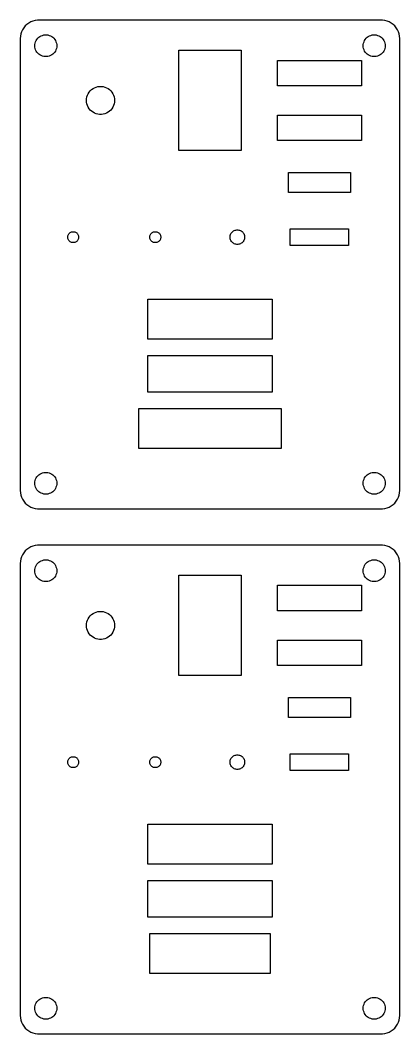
# Model space of a CAD drawing. Header units: metres. Extents: x -52 to 52, y -67 to 3091.
# Drawn here: x -52 to 52, y 1517 to 1795 of the extents above; entities that cross this region are included whole.
import ezdxf

# ---------------------------------------------------------------- set-up
doc = ezdxf.new("R2010")
doc.units = ezdxf.units.M

msp = doc.modelspace()

# ---------------------------------------------------------------- linework, layer by layer
for p, q in [((-50.6448, 1793.42), (-51.0451, 1792.94)), ((-50.1871, 1793.85), (-50.6448, 1793.42)), ((-49.6791, 1794.22), (-50.1871, 1793.85)), ((-49.1289, 1794.52), (-49.6791, 1794.22)), ((-48.5451, 1794.76), (-49.1289, 1794.52)), ((-47.9369, 1794.91), (-48.5451, 1794.76)), ((-47.3139, 1794.99), (-47.9369, 1794.91)), ((47.3139, 1794.99), (-47.3139, 1794.99)), ((47.9369, 1794.91), (47.3139, 1794.99)), ((48.5451, 1794.76), (47.9369, 1794.91)), ((49.1289, 1794.52), (48.5451, 1794.76)), ((49.6791, 1794.22), (49.1289, 1794.52)), ((50.1871, 1793.85), (49.6791, 1794.22)), ((50.6448, 1793.42), (50.1871, 1793.85)), ((51.0451, 1792.94), (50.6448, 1793.42)), ((-51.9606, 1790.63), (-52, 1790)), ((-51.8429, 1791.24), (-51.9606, 1790.63)), ((-51.6489, 1791.84), (-51.8429, 1791.24)), ((-51.3815, 1792.41), (-51.6489, 1791.84)), ((-51.0451, 1792.94), (-51.3815, 1792.41)), ((-47.1869, 1790.05), (-46.9123, 1790.31)), ((-46.9123, 1790.31), (-46.6075, 1790.53)), ((-46.6075, 1790.53), (-46.2773, 1790.71)), ((-46.2773, 1790.71), (-45.927, 1790.85)), ((-45.927, 1790.85), (-45.5621, 1790.95)), ((-45.5621, 1790.95), (-45.1884, 1790.99)), ((-45.1884, 1790.99), (-44.8116, 1790.99)), ((-44.8116, 1790.99), (-44.4379, 1790.95)), ((-44.4379, 1790.95), (-44.0729, 1790.85)), ((-44.0729, 1790.85), (-43.7227, 1790.71)), ((-43.7227, 1790.71), (-43.3925, 1790.53)), ((-43.3925, 1790.53), (-43.0877, 1790.31)), ((-43.0877, 1790.31), (-42.8131, 1790.05)), ((42.8131, 1790.05), (43.0877, 1790.31)), ((43.0877, 1790.31), (43.3925, 1790.53)), ((43.3925, 1790.53), (43.7227, 1790.71)), ((43.7227, 1790.71), (44.0729, 1790.85)), ((44.0729, 1790.85), (44.4379, 1790.95)), ((44.4379, 1790.95), (44.8116, 1790.99)), ((44.8116, 1790.99), (45.1884, 1790.99)), ((45.1884, 1790.99), (45.5621, 1790.95)), ((45.5621, 1790.95), (45.927, 1790.85)), ((45.927, 1790.85), (46.2773, 1790.71)), ((46.2773, 1790.71), (46.6075, 1790.53)), ((46.6075, 1790.53), (46.9123, 1790.31)), ((46.9123, 1790.31), (47.1869, 1790.05)), ((51.3815, 1792.41), (51.0451, 1792.94)), ((51.6489, 1791.84), (51.3815, 1792.41)), ((51.8429, 1791.24), (51.6489, 1791.84)), ((51.9606, 1790.63), (51.8429, 1791.24)), ((52, 1790), (51.9606, 1790.63)), ((-52, 1790), (-52, 1666)), ((-48, 1788), (-47.9763, 1788.38)), ((-47.9763, 1787.62), (-48, 1788)), ((-47.9763, 1788.38), (-47.9057, 1788.75)), ((-47.9057, 1787.25), (-47.9763, 1787.62)), ((-47.9057, 1788.75), (-47.7893, 1789.1)), ((-47.7893, 1789.1), (-47.6289, 1789.45)), ((-47.6289, 1789.45), (-47.427, 1789.76)), ((-47.427, 1789.76), (-47.1869, 1790.05)), ((-42.8131, 1790.05), (-42.5729, 1789.76)), ((-42.5729, 1789.76), (-42.3711, 1789.45)), ((-42.3711, 1789.45), (-42.2107, 1789.1)), ((-42.2107, 1789.1), (-42.0942, 1788.75)), ((-42.0942, 1788.75), (-42.0237, 1788.38)), ((-42.0237, 1787.62), (-42.0942, 1787.25)), ((-42.0237, 1788.38), (-42, 1788)), ((-42, 1788), (-42.0237, 1787.62)), ((42, 1788), (42.0237, 1788.38)), ((42.0237, 1787.62), (42, 1788)), ((42.0237, 1788.38), (42.0942, 1788.75)), ((42.0942, 1787.25), (42.0237, 1787.62)), ((42.0942, 1788.75), (42.2107, 1789.1)), ((42.2107, 1789.1), (42.3711, 1789.45)), ((42.3711, 1789.45), (42.5729, 1789.76)), ((42.5729, 1789.76), (42.8131, 1790.05)), ((47.1869, 1790.05), (47.427, 1789.76)), ((47.427, 1789.76), (47.6289, 1789.45)), ((47.6289, 1789.45), (47.7893, 1789.1)), ((47.7893, 1789.1), (47.9057, 1788.75)), ((47.9057, 1788.75), (47.9763, 1788.38)), ((47.9763, 1787.62), (47.9057, 1787.25)), ((47.9763, 1788.38), (48, 1788)), ((48, 1788), (47.9763, 1787.62)), ((52, 1666), (52, 1790)), ((-47.7893, 1786.9), (-47.9057, 1787.25)), ((-47.6289, 1786.55), (-47.7893, 1786.9)), ((-47.427, 1786.24), (-47.6289, 1786.55)), ((-47.1869, 1785.95), (-47.427, 1786.24)), ((-46.9123, 1785.69), (-47.1869, 1785.95)), ((-46.6075, 1785.47), (-46.9123, 1785.69)), ((-46.2773, 1785.29), (-46.6075, 1785.47)), ((-45.927, 1785.15), (-46.2773, 1785.29)), ((-45.5621, 1785.05), (-45.927, 1785.15)), ((-45.1884, 1785.01), (-45.5621, 1785.05)), ((-44.8116, 1785.01), (-45.1884, 1785.01)), ((-44.4379, 1785.05), (-44.8116, 1785.01)), ((-44.0729, 1785.15), (-44.4379, 1785.05)), ((-43.7227, 1785.29), (-44.0729, 1785.15)), ((-43.3925, 1785.47), (-43.7227, 1785.29)), ((-43.0877, 1785.69), (-43.3925, 1785.47)), ((-42.8131, 1785.95), (-43.0877, 1785.69)), ((-42.5729, 1786.24), (-42.8131, 1785.95)), ((-42.3711, 1786.55), (-42.5729, 1786.24)), ((-42.2107, 1786.9), (-42.3711, 1786.55)), ((-42.0942, 1787.25), (-42.2107, 1786.9)), ((-8.5, 1759.25), (-8.5, 1786.75)), ((-8.5, 1786.75), (8.5, 1786.75)), ((8.5, 1786.75), (8.5, 1759.25)), ((42.2107, 1786.9), (42.0942, 1787.25)), ((42.3711, 1786.55), (42.2107, 1786.9)), ((42.5729, 1786.24), (42.3711, 1786.55)), ((42.8131, 1785.95), (42.5729, 1786.24)), ((43.0877, 1785.69), (42.8131, 1785.95)), ((43.3925, 1785.47), (43.0877, 1785.69)), ((43.7227, 1785.29), (43.3925, 1785.47)), ((44.0729, 1785.15), (43.7227, 1785.29)), ((44.4379, 1785.05), (44.0729, 1785.15)), ((44.8116, 1785.01), (44.4379, 1785.05)), ((45.1884, 1785.01), (44.8116, 1785.01)), ((45.5621, 1785.05), (45.1884, 1785.01)), ((45.927, 1785.15), (45.5621, 1785.05)), ((46.2773, 1785.29), (45.927, 1785.15)), ((46.6075, 1785.47), (46.2773, 1785.29)), ((46.9123, 1785.69), (46.6075, 1785.47)), ((47.1869, 1785.95), (46.9123, 1785.69)), ((47.427, 1786.24), (47.1869, 1785.95)), ((47.6289, 1786.55), (47.427, 1786.24)), ((47.7893, 1786.9), (47.6289, 1786.55)), ((47.9057, 1787.25), (47.7893, 1786.9)), ((18.5, 1777), (18.5, 1784)), ((18.5, 1784), (41.5, 1784)), ((41.5, 1784), (41.5, 1777)), ((-32.0629, 1776.25), (-31.6392, 1776.48)), ((-31.6392, 1776.48), (-31.1897, 1776.66)), ((-31.1897, 1776.66), (-30.7214, 1776.78)), ((-30.7214, 1776.78), (-30.2417, 1776.84)), ((-30.2417, 1776.84), (-29.7583, 1776.84)), ((-29.7583, 1776.84), (-29.2786, 1776.78)), ((-29.2786, 1776.78), (-28.8103, 1776.66)), ((-28.8103, 1776.66), (-28.3607, 1776.48)), ((-28.3607, 1776.48), (-27.9371, 1776.25)), ((41.5, 1777), (18.5, 1777)), ((-33.8196, 1773.48), (-33.729, 1773.96)), ((-33.729, 1773.96), (-33.5796, 1774.42)), ((-33.5796, 1774.42), (-33.3738, 1774.85)), ((-33.3738, 1774.85), (-33.1147, 1775.26)), ((-33.1147, 1775.26), (-32.8065, 1775.64)), ((-32.8065, 1775.64), (-32.4541, 1775.97)), ((-32.4541, 1775.97), (-32.0629, 1776.25)), ((-27.9371, 1776.25), (-27.5459, 1775.97)), ((-27.5459, 1775.97), (-27.1935, 1775.64)), ((-27.1935, 1775.64), (-26.8853, 1775.26)), ((-26.8853, 1775.26), (-26.6262, 1774.85)), ((-26.6262, 1774.85), (-26.4203, 1774.42)), ((-26.4203, 1774.42), (-26.271, 1773.96)), ((-26.271, 1773.96), (-26.1804, 1773.48)), ((-33.85, 1773), (-33.8196, 1773.48)), ((-33.8196, 1772.52), (-33.85, 1773)), ((-33.729, 1772.04), (-33.8196, 1772.52)), ((-33.5796, 1771.58), (-33.729, 1772.04)), ((-33.3738, 1771.15), (-33.5796, 1771.58)), ((-33.1147, 1770.74), (-33.3738, 1771.15)), ((-32.8065, 1770.36), (-33.1147, 1770.74)), ((-26.8853, 1770.74), (-27.1935, 1770.36)), ((-26.6262, 1771.15), (-26.8853, 1770.74)), ((-26.4203, 1771.58), (-26.6262, 1771.15)), ((-26.271, 1772.04), (-26.4203, 1771.58)), ((-26.1804, 1772.52), (-26.271, 1772.04)), ((-26.1804, 1773.48), (-26.15, 1773)), ((-26.15, 1773), (-26.1804, 1772.52)), ((-32.4541, 1770.03), (-32.8065, 1770.36)), ((-32.0629, 1769.75), (-32.4541, 1770.03)), ((-31.6392, 1769.52), (-32.0629, 1769.75)), ((-31.1897, 1769.34), (-31.6392, 1769.52)), ((-30.7214, 1769.22), (-31.1897, 1769.34)), ((-30.2417, 1769.16), (-30.7214, 1769.22)), ((-29.7583, 1769.16), (-30.2417, 1769.16)), ((-29.2786, 1769.22), (-29.7583, 1769.16)), ((-28.8103, 1769.34), (-29.2786, 1769.22)), ((-28.3607, 1769.52), (-28.8103, 1769.34)), ((-27.9371, 1769.75), (-28.3607, 1769.52)), ((-27.5459, 1770.03), (-27.9371, 1769.75)), ((-27.1935, 1770.36), (-27.5459, 1770.03)), ((18.5, 1762), (18.5, 1769)), ((18.5, 1769), (41.5, 1769)), ((41.5, 1769), (41.5, 1762)), ((41.5, 1762), (18.5, 1762)), ((8.5, 1759.25), (-8.5, 1759.25)), ((21.5, 1747.75), (21.5, 1753.25)), ((21.5, 1753.25), (38.5, 1753.25)), ((38.5, 1753.25), (38.5, 1747.75)), ((38.5, 1747.75), (21.5, 1747.75)), ((6.64844, 1737.31), (6.88196, 1737.4)), ((6.88196, 1737.4), (7.12523, 1737.46)), ((7.12523, 1737.46), (7.3744, 1737.5)), ((7.3744, 1737.5), (7.62558, 1737.5)), ((7.62558, 1737.5), (7.87476, 1737.46)), ((7.87476, 1737.46), (8.11803, 1737.4)), ((8.11803, 1737.4), (8.35155, 1737.31)), ((22, 1733.25), (22, 1737.75)), ((22, 1737.75), (38, 1737.75)), ((38, 1737.75), (38, 1733.25)), ((-39, 1735.5), (-38.9882, 1735.69)), ((-38.9882, 1735.31), (-39, 1735.5)), ((-38.9882, 1735.69), (-38.9529, 1735.87)), ((-38.9529, 1735.13), (-38.9882, 1735.31)), ((-38.9529, 1735.87), (-38.8947, 1736.05)), ((-38.8947, 1734.95), (-38.9529, 1735.13)), ((-38.8947, 1736.05), (-38.8145, 1736.22)), ((-38.8145, 1734.78), (-38.8947, 1734.95)), ((-38.8145, 1736.22), (-38.7135, 1736.38)), ((-38.7135, 1734.62), (-38.8145, 1734.78)), ((-38.7135, 1736.38), (-38.5934, 1736.53)), ((-38.5934, 1734.47), (-38.7135, 1734.62)), ((-38.5934, 1736.53), (-38.4561, 1736.66)), ((-38.4561, 1736.66), (-38.3037, 1736.77)), ((-38.3037, 1736.77), (-38.1387, 1736.86)), ((-38.1387, 1736.86), (-37.9635, 1736.93)), ((-37.9635, 1736.93), (-37.7811, 1736.97)), ((-37.7811, 1736.97), (-37.5942, 1737)), ((-37.5942, 1737), (-37.4058, 1737)), ((-37.4058, 1737), (-37.2189, 1736.97)), ((-37.2189, 1736.97), (-37.0365, 1736.93)), ((-37.0365, 1736.93), (-36.8613, 1736.86)), ((-36.8613, 1736.86), (-36.6963, 1736.77)), ((-36.6963, 1736.77), (-36.5439, 1736.66)), ((-36.5439, 1736.66), (-36.4065, 1736.53)), ((-36.4065, 1736.53), (-36.2865, 1736.38)), ((-36.2865, 1734.62), (-36.4065, 1734.47)), ((-36.2865, 1736.38), (-36.1855, 1736.22)), ((-36.1855, 1734.78), (-36.2865, 1734.62)), ((-36.1855, 1736.22), (-36.1053, 1736.05)), ((-36.1053, 1734.95), (-36.1855, 1734.78)), ((-36.1053, 1736.05), (-36.0471, 1735.87)), ((-36.0471, 1735.13), (-36.1053, 1734.95)), ((-36.0471, 1735.87), (-36.0118, 1735.69)), ((-36.0118, 1735.31), (-36.0471, 1735.13)), ((-36.0118, 1735.69), (-36, 1735.5)), ((-36, 1735.5), (-36.0118, 1735.31)), ((-16.5, 1735.5), (-16.4882, 1735.69)), ((-16.4882, 1735.31), (-16.5, 1735.5)), ((-16.4882, 1735.69), (-16.4529, 1735.87)), ((-16.4529, 1735.13), (-16.4882, 1735.31)), ((-16.4529, 1735.87), (-16.3947, 1736.05)), ((-16.3947, 1734.95), (-16.4529, 1735.13)), ((-16.3947, 1736.05), (-16.3145, 1736.22)), ((-16.3145, 1734.78), (-16.3947, 1734.95)), ((-16.3145, 1736.22), (-16.2135, 1736.38)), ((-16.2135, 1734.62), (-16.3145, 1734.78)), ((-16.2135, 1736.38), (-16.0934, 1736.53)), ((-16.0934, 1734.47), (-16.2135, 1734.62)), ((-16.0934, 1736.53), (-15.9561, 1736.66)), ((-15.9561, 1736.66), (-15.8037, 1736.77)), ((-15.8037, 1736.77), (-15.6387, 1736.86)), ((-15.6387, 1736.86), (-15.4635, 1736.93)), ((-15.4635, 1736.93), (-15.2811, 1736.97)), ((-15.2811, 1736.97), (-15.0942, 1737)), ((-15.0942, 1737), (-14.9058, 1737)), ((-14.9058, 1737), (-14.7189, 1736.97)), ((-14.7189, 1736.97), (-14.5365, 1736.93)), ((-14.5365, 1736.93), (-14.3613, 1736.86)), ((-14.3613, 1736.86), (-14.1963, 1736.77)), ((-14.1963, 1736.77), (-14.0439, 1736.66)), ((-14.0439, 1736.66), (-13.9065, 1736.53)), ((-13.9065, 1736.53), (-13.7865, 1736.38)), ((-13.7865, 1734.62), (-13.9065, 1734.47)), ((-13.7865, 1736.38), (-13.6855, 1736.22)), ((-13.6855, 1734.78), (-13.7865, 1734.62)), ((-13.6855, 1736.22), (-13.6053, 1736.05)), ((-13.6053, 1734.95), (-13.6855, 1734.78)), ((-13.6053, 1736.05), (-13.5471, 1735.87)), ((-13.5471, 1735.13), (-13.6053, 1734.95)), ((-13.5471, 1735.87), (-13.5118, 1735.69)), ((-13.5118, 1735.31), (-13.5471, 1735.13)), ((-13.5118, 1735.69), (-13.5, 1735.5)), ((-13.5, 1735.5), (-13.5118, 1735.31)), ((5.5, 1735.5), (5.51576, 1735.75)), ((5.51576, 1735.25), (5.5, 1735.5)), ((5.51576, 1735.75), (5.56282, 1736)), ((5.56282, 1735), (5.51576, 1735.25)), ((5.56282, 1736), (5.64044, 1736.24)), ((5.64044, 1734.76), (5.56282, 1735)), ((5.64044, 1736.24), (5.74738, 1736.46)), ((5.74738, 1734.54), (5.64044, 1734.76)), ((5.74738, 1736.46), (5.88196, 1736.68)), ((5.88196, 1736.68), (6.04205, 1736.87)), ((6.04205, 1736.87), (6.22514, 1737.04)), ((6.22514, 1737.04), (6.42834, 1737.19)), ((6.42834, 1737.19), (6.64844, 1737.31)), ((8.35155, 1737.31), (8.57164, 1737.19)), ((8.57164, 1737.19), (8.77484, 1737.04)), ((8.77484, 1737.04), (8.95793, 1736.87)), ((8.95793, 1736.87), (9.11803, 1736.68)), ((9.11803, 1736.68), (9.25261, 1736.46)), ((9.25261, 1736.46), (9.35954, 1736.24)), ((9.35954, 1734.76), (9.25261, 1734.54)), ((9.35954, 1736.24), (9.43716, 1736)), ((9.43716, 1735), (9.35954, 1734.76)), ((9.43716, 1736), (9.48422, 1735.75)), ((9.48422, 1735.25), (9.43716, 1735)), ((9.48422, 1735.75), (9.5, 1735.5)), ((9.5, 1735.5), (9.48422, 1735.25)), ((-38.4561, 1734.34), (-38.5934, 1734.47)), ((-38.3037, 1734.23), (-38.4561, 1734.34)), ((-38.1387, 1734.14), (-38.3037, 1734.23)), ((-37.9635, 1734.07), (-38.1387, 1734.14)), ((-37.7811, 1734.03), (-37.9635, 1734.07)), ((-37.5942, 1734), (-37.7811, 1734.03)), ((-37.4058, 1734), (-37.5942, 1734)), ((-37.2189, 1734.03), (-37.4058, 1734)), ((-37.0365, 1734.07), (-37.2189, 1734.03)), ((-36.8613, 1734.14), (-37.0365, 1734.07)), ((-36.6963, 1734.23), (-36.8613, 1734.14)), ((-36.5439, 1734.34), (-36.6963, 1734.23)), ((-36.4065, 1734.47), (-36.5439, 1734.34)), ((-15.9561, 1734.34), (-16.0934, 1734.47)), ((-15.8037, 1734.23), (-15.9561, 1734.34)), ((-15.6387, 1734.14), (-15.8037, 1734.23)), ((-15.4635, 1734.07), (-15.6387, 1734.14)), ((-15.2811, 1734.03), (-15.4635, 1734.07)), ((-15.0942, 1734), (-15.2811, 1734.03)), ((-14.9058, 1734), (-15.0942, 1734)), ((-14.7189, 1734.03), (-14.9058, 1734)), ((-14.5365, 1734.07), (-14.7189, 1734.03)), ((-14.3613, 1734.14), (-14.5365, 1734.07)), ((-14.1963, 1734.23), (-14.3613, 1734.14)), ((-14.0439, 1734.34), (-14.1963, 1734.23)), ((-13.9065, 1734.47), (-14.0439, 1734.34)), ((5.88196, 1734.32), (5.74738, 1734.54)), ((6.04205, 1734.13), (5.88196, 1734.32)), ((6.22514, 1733.96), (6.04205, 1734.13)), ((6.42834, 1733.81), (6.22514, 1733.96)), ((6.64844, 1733.69), (6.42834, 1733.81)), ((6.88196, 1733.6), (6.64844, 1733.69)), ((7.12523, 1733.54), (6.88196, 1733.6)), ((7.3744, 1733.5), (7.12523, 1733.54)), ((7.62558, 1733.5), (7.3744, 1733.5)), ((7.87476, 1733.54), (7.62558, 1733.5)), ((8.11803, 1733.6), (7.87476, 1733.54)), ((8.35155, 1733.69), (8.11803, 1733.6)), ((8.57164, 1733.81), (8.35155, 1733.69)), ((8.77484, 1733.96), (8.57164, 1733.81)), ((8.95793, 1734.13), (8.77484, 1733.96)), ((9.11803, 1734.32), (8.95793, 1734.13)), ((9.25261, 1734.54), (9.11803, 1734.32)), ((38, 1733.25), (22, 1733.25)), ((-17, 1707.5), (-17, 1718.5)), ((-17, 1718.5), (17, 1718.5)), ((17, 1718.5), (17, 1707.5)), ((17, 1707.5), (-17, 1707.5)), ((-17, 1693), (-17, 1703)), ((-17, 1703), (17, 1703)), ((17, 1703), (17, 1693)), ((17, 1693), (-17, 1693)), ((-19.5, 1677.5), (-19.5, 1688.5)), ((-19.5, 1688.5), (19.5, 1688.5)), ((19.5, 1688.5), (19.5, 1677.5)), ((19.5, 1677.5), (-19.5, 1677.5)), ((-46.6075, 1670.53), (-46.2773, 1670.71)), ((-46.2773, 1670.71), (-45.927, 1670.85)), ((-45.927, 1670.85), (-45.5621, 1670.95)), ((-45.5621, 1670.95), (-45.1884, 1670.99)), ((-45.1884, 1670.99), (-44.8116, 1670.99)), ((-44.8116, 1670.99), (-44.4379, 1670.95)), ((-44.4379, 1670.95), (-44.0729, 1670.85)), ((-44.0729, 1670.85), (-43.7227, 1670.71)), ((-43.7227, 1670.71), (-43.3925, 1670.53)), ((43.3925, 1670.53), (43.7227, 1670.71)), ((43.7227, 1670.71), (44.0729, 1670.85)), ((44.0729, 1670.85), (44.4379, 1670.95)), ((44.4379, 1670.95), (44.8116, 1670.99)), ((44.8116, 1670.99), (45.1884, 1670.99)), ((45.1884, 1670.99), (45.5621, 1670.95)), ((45.5621, 1670.95), (45.927, 1670.85)), ((45.927, 1670.85), (46.2773, 1670.71)), ((46.2773, 1670.71), (46.6075, 1670.53)), ((-48, 1668), (-47.9763, 1668.38)), ((-47.9763, 1667.62), (-48, 1668)), ((-47.9763, 1668.38), (-47.9057, 1668.75)), ((-47.9057, 1668.75), (-47.7893, 1669.1)), ((-47.7893, 1669.1), (-47.6289, 1669.45)), ((-47.6289, 1669.45), (-47.427, 1669.76)), ((-47.427, 1669.76), (-47.1869, 1670.05)), ((-47.1869, 1670.05), (-46.9123, 1670.31)), ((-46.9123, 1670.31), (-46.6075, 1670.53)), ((-43.3925, 1670.53), (-43.0877, 1670.31)), ((-43.0877, 1670.31), (-42.8131, 1670.05)), ((-42.8131, 1670.05), (-42.5729, 1669.76)), ((-42.5729, 1669.76), (-42.3711, 1669.45)), ((-42.3711, 1669.45), (-42.2107, 1669.1)), ((-42.2107, 1669.1), (-42.0942, 1668.75)), ((-42.0942, 1668.75), (-42.0237, 1668.38)), ((-42.0237, 1668.38), (-42, 1668)), ((-42, 1668), (-42.0237, 1667.62)), ((42, 1668), (42.0237, 1668.38)), ((42.0237, 1667.62), (42, 1668)), ((42.0237, 1668.38), (42.0942, 1668.75)), ((42.0942, 1668.75), (42.2107, 1669.1)), ((42.2107, 1669.1), (42.3711, 1669.45)), ((42.3711, 1669.45), (42.5729, 1669.76)), ((42.5729, 1669.76), (42.8131, 1670.05)), ((42.8131, 1670.05), (43.0877, 1670.31)), ((43.0877, 1670.31), (43.3925, 1670.53)), ((46.6075, 1670.53), (46.9123, 1670.31)), ((46.9123, 1670.31), (47.1869, 1670.05)), ((47.1869, 1670.05), (47.427, 1669.76)), ((47.427, 1669.76), (47.6289, 1669.45)), ((47.6289, 1669.45), (47.7893, 1669.1)), ((47.7893, 1669.1), (47.9057, 1668.75)), ((47.9057, 1668.75), (47.9763, 1668.38)), ((47.9763, 1668.38), (48, 1668)), ((48, 1668), (47.9763, 1667.62)), ((-52, 1666), (-51.9606, 1665.37)), ((-51.9606, 1665.37), (-51.8429, 1664.76)), ((-47.9057, 1667.25), (-47.9763, 1667.62)), ((-47.7893, 1666.9), (-47.9057, 1667.25)), ((-47.6289, 1666.55), (-47.7893, 1666.9)), ((-47.427, 1666.24), (-47.6289, 1666.55)), ((-47.1869, 1665.95), (-47.427, 1666.24)), ((-46.9123, 1665.69), (-47.1869, 1665.95)), ((-46.6075, 1665.47), (-46.9123, 1665.69)), ((-46.2773, 1665.29), (-46.6075, 1665.47)), ((-45.927, 1665.15), (-46.2773, 1665.29)), ((-45.5621, 1665.05), (-45.927, 1665.15)), ((-44.0729, 1665.15), (-44.4379, 1665.05)), ((-43.7227, 1665.29), (-44.0729, 1665.15)), ((-43.3925, 1665.47), (-43.7227, 1665.29)), ((-43.0877, 1665.69), (-43.3925, 1665.47)), ((-42.8131, 1665.95), (-43.0877, 1665.69)), ((-42.5729, 1666.24), (-42.8131, 1665.95)), ((-42.3711, 1666.55), (-42.5729, 1666.24)), ((-42.2107, 1666.9), (-42.3711, 1666.55)), ((-42.0942, 1667.25), (-42.2107, 1666.9)), ((-42.0237, 1667.62), (-42.0942, 1667.25)), ((42.0942, 1667.25), (42.0237, 1667.62)), ((42.2107, 1666.9), (42.0942, 1667.25)), ((42.3711, 1666.55), (42.2107, 1666.9)), ((42.5729, 1666.24), (42.3711, 1666.55)), ((42.8131, 1665.95), (42.5729, 1666.24)), ((43.0877, 1665.69), (42.8131, 1665.95)), ((43.3925, 1665.47), (43.0877, 1665.69)), ((43.7227, 1665.29), (43.3925, 1665.47)), ((44.0729, 1665.15), (43.7227, 1665.29)), ((44.4379, 1665.05), (44.0729, 1665.15)), ((45.927, 1665.15), (45.5621, 1665.05)), ((46.2773, 1665.29), (45.927, 1665.15)), ((46.6075, 1665.47), (46.2773, 1665.29)), ((46.9123, 1665.69), (46.6075, 1665.47)), ((47.1869, 1665.95), (46.9123, 1665.69)), ((47.427, 1666.24), (47.1869, 1665.95)), ((47.6289, 1666.55), (47.427, 1666.24)), ((47.7893, 1666.9), (47.6289, 1666.55)), ((47.9057, 1667.25), (47.7893, 1666.9)), ((47.9763, 1667.62), (47.9057, 1667.25)), ((51.8429, 1664.76), (51.9606, 1665.37)), ((51.9606, 1665.37), (52, 1666)), ((-51.8429, 1664.76), (-51.6489, 1664.16)), ((-51.6489, 1664.16), (-51.3815, 1663.59)), ((-51.3815, 1663.59), (-51.0451, 1663.06)), ((-51.0451, 1663.06), (-50.6448, 1662.58)), ((-50.6448, 1662.58), (-50.1871, 1662.15)), ((-45.1884, 1665.01), (-45.5621, 1665.05)), ((-44.8116, 1665.01), (-45.1884, 1665.01)), ((-44.4379, 1665.05), (-44.8116, 1665.01)), ((44.8116, 1665.01), (44.4379, 1665.05)), ((45.1884, 1665.01), (44.8116, 1665.01)), ((45.5621, 1665.05), (45.1884, 1665.01)), ((50.1871, 1662.15), (50.6448, 1662.58)), ((50.6448, 1662.58), (51.0451, 1663.06)), ((51.0451, 1663.06), (51.3815, 1663.59)), ((51.3815, 1663.59), (51.6489, 1664.16)), ((51.6489, 1664.16), (51.8429, 1664.76)), ((-50.1871, 1662.15), (-49.6791, 1661.78)), ((-49.6791, 1661.78), (-49.1289, 1661.48)), ((-49.1289, 1661.48), (-48.5451, 1661.24)), ((-48.5451, 1661.24), (-47.9369, 1661.09)), ((-47.9369, 1661.09), (-47.3139, 1661.01)), ((-47.3139, 1661.01), (47.3139, 1661.01)), ((47.3139, 1661.01), (47.9369, 1661.09)), ((47.9369, 1661.09), (48.5451, 1661.24)), ((48.5451, 1661.24), (49.1289, 1661.48)), ((49.1289, 1661.48), (49.6791, 1661.78)), ((49.6791, 1661.78), (50.1871, 1662.15)), ((-51.0451, 1648.94), (-51.3815, 1648.41)), ((-50.6448, 1649.42), (-51.0451, 1648.94)), ((-50.1871, 1649.85), (-50.6448, 1649.42)), ((-49.6791, 1650.22), (-50.1871, 1649.85)), ((-49.1289, 1650.52), (-49.6791, 1650.22)), ((-48.5451, 1650.76), (-49.1289, 1650.52)), ((-47.9369, 1650.91), (-48.5451, 1650.76)), ((-47.3139, 1650.99), (-47.9369, 1650.91)), ((47.3139, 1650.99), (-47.3139, 1650.99)), ((47.9369, 1650.91), (47.3139, 1650.99)), ((48.5451, 1650.76), (47.9369, 1650.91)), ((49.1289, 1650.52), (48.5451, 1650.76)), ((49.6791, 1650.22), (49.1289, 1650.52)), ((50.1871, 1649.85), (49.6791, 1650.22)), ((50.6448, 1649.42), (50.1871, 1649.85)), ((51.0451, 1648.94), (50.6448, 1649.42)), ((51.3815, 1648.41), (51.0451, 1648.94)), ((-51.9606, 1646.63), (-52, 1646)), ((-52, 1646), (-52, 1522)), ((-51.8429, 1647.24), (-51.9606, 1646.63)), ((-51.6489, 1647.84), (-51.8429, 1647.24)), ((-51.3815, 1648.41), (-51.6489, 1647.84)), ((-47.6289, 1645.45), (-47.427, 1645.76)), ((-47.427, 1645.76), (-47.1869, 1646.05)), ((-47.1869, 1646.05), (-46.9123, 1646.31)), ((-46.9123, 1646.31), (-46.6075, 1646.53)), ((-46.6075, 1646.53), (-46.2773, 1646.71)), ((-46.2773, 1646.71), (-45.927, 1646.85)), ((-45.927, 1646.85), (-45.5621, 1646.95)), ((-45.5621, 1646.95), (-45.1884, 1646.99)), ((-45.1884, 1646.99), (-44.8116, 1646.99)), ((-44.8116, 1646.99), (-44.4379, 1646.95)), ((-44.4379, 1646.95), (-44.0729, 1646.85)), ((-44.0729, 1646.85), (-43.7227, 1646.71)), ((-43.7227, 1646.71), (-43.3925, 1646.53)), ((-43.3925, 1646.53), (-43.0877, 1646.31)), ((-43.0877, 1646.31), (-42.8131, 1646.05)), ((-42.8131, 1646.05), (-42.5729, 1645.76)), ((-42.5729, 1645.76), (-42.3711, 1645.45)), ((42.3711, 1645.45), (42.5729, 1645.76)), ((42.5729, 1645.76), (42.8131, 1646.05)), ((42.8131, 1646.05), (43.0877, 1646.31)), ((43.0877, 1646.31), (43.3925, 1646.53)), ((43.3925, 1646.53), (43.7227, 1646.71)), ((43.7227, 1646.71), (44.0729, 1646.85)), ((44.0729, 1646.85), (44.4379, 1646.95)), ((44.4379, 1646.95), (44.8116, 1646.99)), ((44.8116, 1646.99), (45.1884, 1646.99)), ((45.1884, 1646.99), (45.5621, 1646.95)), ((45.5621, 1646.95), (45.927, 1646.85)), ((45.927, 1646.85), (46.2773, 1646.71)), ((46.2773, 1646.71), (46.6075, 1646.53)), ((46.6075, 1646.53), (46.9123, 1646.31)), ((46.9123, 1646.31), (47.1869, 1646.05)), ((47.1869, 1646.05), (47.427, 1645.76)), ((47.427, 1645.76), (47.6289, 1645.45)), ((51.6489, 1647.84), (51.3815, 1648.41)), ((51.8429, 1647.24), (51.6489, 1647.84)), ((51.9606, 1646.63), (51.8429, 1647.24)), ((52, 1646), (51.9606, 1646.63)), ((52, 1522), (52, 1646)), ((-48, 1644), (-47.9763, 1644.38)), ((-47.9763, 1643.62), (-48, 1644)), ((-47.9763, 1644.38), (-47.9057, 1644.75)), ((-47.9057, 1643.25), (-47.9763, 1643.62)), ((-47.9057, 1644.75), (-47.7893, 1645.1)), ((-47.7893, 1642.9), (-47.9057, 1643.25)), ((-47.7893, 1645.1), (-47.6289, 1645.45)), ((-47.6289, 1642.55), (-47.7893, 1642.9)), ((-42.3711, 1645.45), (-42.2107, 1645.1)), ((-42.2107, 1642.9), (-42.3711, 1642.55)), ((-42.2107, 1645.1), (-42.0942, 1644.75)), ((-42.0942, 1643.25), (-42.2107, 1642.9)), ((-42.0942, 1644.75), (-42.0237, 1644.38)), ((-42.0237, 1643.62), (-42.0942, 1643.25)), ((-42.0237, 1644.38), (-42, 1644)), ((-42, 1644), (-42.0237, 1643.62)), ((42, 1644), (42.0237, 1644.38)), ((42.0237, 1643.62), (42, 1644)), ((42.0237, 1644.38), (42.0942, 1644.75)), ((42.0942, 1643.25), (42.0237, 1643.62)), ((42.0942, 1644.75), (42.2107, 1645.1)), ((42.2107, 1642.9), (42.0942, 1643.25)), ((42.2107, 1645.1), (42.3711, 1645.45)), ((42.3711, 1642.55), (42.2107, 1642.9)), ((47.6289, 1645.45), (47.7893, 1645.1)), ((47.7893, 1642.9), (47.6289, 1642.55)), ((47.7893, 1645.1), (47.9057, 1644.75)), ((47.9057, 1643.25), (47.7893, 1642.9)), ((47.9057, 1644.75), (47.9763, 1644.38)), ((47.9763, 1643.62), (47.9057, 1643.25)), ((47.9763, 1644.38), (48, 1644)), ((48, 1644), (47.9763, 1643.62)), ((-47.427, 1642.24), (-47.6289, 1642.55)), ((-47.1869, 1641.95), (-47.427, 1642.24)), ((-46.9123, 1641.69), (-47.1869, 1641.95)), ((-46.6075, 1641.47), (-46.9123, 1641.69)), ((-46.2773, 1641.29), (-46.6075, 1641.47)), ((-45.927, 1641.15), (-46.2773, 1641.29)), ((-45.5621, 1641.05), (-45.927, 1641.15)), ((-45.1884, 1641.01), (-45.5621, 1641.05)), ((-44.8116, 1641.01), (-45.1884, 1641.01)), ((-44.4379, 1641.05), (-44.8116, 1641.01)), ((-44.0729, 1641.15), (-44.4379, 1641.05)), ((-43.7227, 1641.29), (-44.0729, 1641.15)), ((-43.3925, 1641.47), (-43.7227, 1641.29)), ((-43.0877, 1641.69), (-43.3925, 1641.47)), ((-42.8131, 1641.95), (-43.0877, 1641.69)), ((-42.5729, 1642.24), (-42.8131, 1641.95)), ((-42.3711, 1642.55), (-42.5729, 1642.24)), ((-8.5, 1615.25), (-8.5, 1642.75)), ((-8.5, 1642.75), (8.5, 1642.75)), ((8.5, 1642.75), (8.5, 1615.25)), ((42.5729, 1642.24), (42.3711, 1642.55)), ((42.8131, 1641.95), (42.5729, 1642.24)), ((43.0877, 1641.69), (42.8131, 1641.95)), ((43.3925, 1641.47), (43.0877, 1641.69)), ((43.7227, 1641.29), (43.3925, 1641.47)), ((44.0729, 1641.15), (43.7227, 1641.29)), ((44.4379, 1641.05), (44.0729, 1641.15)), ((44.8116, 1641.01), (44.4379, 1641.05)), ((45.1884, 1641.01), (44.8116, 1641.01)), ((45.5621, 1641.05), (45.1884, 1641.01)), ((45.927, 1641.15), (45.5621, 1641.05)), ((46.2773, 1641.29), (45.927, 1641.15)), ((46.6075, 1641.47), (46.2773, 1641.29)), ((46.9123, 1641.69), (46.6075, 1641.47)), ((47.1869, 1641.95), (46.9123, 1641.69)), ((47.427, 1642.24), (47.1869, 1641.95)), ((47.6289, 1642.55), (47.427, 1642.24)), ((18.5, 1633), (18.5, 1640)), ((18.5, 1640), (41.5, 1640)), ((41.5, 1640), (41.5, 1633)), ((-32.8065, 1631.64), (-32.4541, 1631.97)), ((-32.4541, 1631.97), (-32.0629, 1632.25)), ((-32.0629, 1632.25), (-31.6392, 1632.48)), ((-31.6392, 1632.48), (-31.1897, 1632.66)), ((-31.1897, 1632.66), (-30.7214, 1632.78)), ((-30.7214, 1632.78), (-30.2417, 1632.84)), ((-30.2417, 1632.84), (-29.7583, 1632.84)), ((-29.7583, 1632.84), (-29.2786, 1632.78)), ((-29.2786, 1632.78), (-28.8103, 1632.66)), ((-28.8103, 1632.66), (-28.3607, 1632.48)), ((-28.3607, 1632.48), (-27.9371, 1632.25)), ((-27.9371, 1632.25), (-27.5459, 1631.97)), ((-27.5459, 1631.97), (-27.1935, 1631.64)), ((41.5, 1633), (18.5, 1633)), ((-33.85, 1629), (-33.8196, 1629.48)), ((-33.8196, 1628.52), (-33.85, 1629)), ((-33.8196, 1629.48), (-33.729, 1629.96)), ((-33.729, 1629.96), (-33.5796, 1630.42)), ((-33.5796, 1630.42), (-33.3738, 1630.85)), ((-33.3738, 1630.85), (-33.1147, 1631.26)), ((-33.1147, 1631.26), (-32.8065, 1631.64)), ((-27.1935, 1631.64), (-26.8853, 1631.26)), ((-26.8853, 1631.26), (-26.6262, 1630.85)), ((-26.6262, 1630.85), (-26.4203, 1630.42)), ((-26.4203, 1630.42), (-26.271, 1629.96)), ((-26.271, 1629.96), (-26.1804, 1629.48)), ((-26.1804, 1629.48), (-26.15, 1629)), ((-26.15, 1629), (-26.1804, 1628.52)), ((-33.729, 1628.04), (-33.8196, 1628.52)), ((-33.5796, 1627.58), (-33.729, 1628.04)), ((-33.3738, 1627.15), (-33.5796, 1627.58)), ((-33.1147, 1626.74), (-33.3738, 1627.15)), ((-32.8065, 1626.36), (-33.1147, 1626.74)), ((-32.4541, 1626.03), (-32.8065, 1626.36)), ((-27.1935, 1626.36), (-27.5459, 1626.03)), ((-26.8853, 1626.74), (-27.1935, 1626.36)), ((-26.6262, 1627.15), (-26.8853, 1626.74)), ((-26.4203, 1627.58), (-26.6262, 1627.15)), ((-26.271, 1628.04), (-26.4203, 1627.58)), ((-26.1804, 1628.52), (-26.271, 1628.04)), ((-32.0629, 1625.75), (-32.4541, 1626.03)), ((-31.6392, 1625.52), (-32.0629, 1625.75)), ((-31.1897, 1625.34), (-31.6392, 1625.52)), ((-30.7214, 1625.22), (-31.1897, 1625.34)), ((-30.2417, 1625.16), (-30.7214, 1625.22)), ((-29.7583, 1625.16), (-30.2417, 1625.16)), ((-29.2786, 1625.22), (-29.7583, 1625.16)), ((-28.8103, 1625.34), (-29.2786, 1625.22)), ((-28.3607, 1625.52), (-28.8103, 1625.34)), ((-27.9371, 1625.75), (-28.3607, 1625.52)), ((-27.5459, 1626.03), (-27.9371, 1625.75)), ((18.5, 1618), (18.5, 1625)), ((18.5, 1625), (41.5, 1625)), ((41.5, 1625), (41.5, 1618)), ((41.5, 1618), (18.5, 1618)), ((8.5, 1615.25), (-8.5, 1615.25)), ((21.5, 1603.75), (21.5, 1609.25)), ((21.5, 1609.25), (38.5, 1609.25)), ((38.5, 1609.25), (38.5, 1603.75)), ((38.5, 1603.75), (21.5, 1603.75)), ((-38.3037, 1592.77), (-38.1387, 1592.86)), ((-38.1387, 1592.86), (-37.9635, 1592.93)), ((-37.9635, 1592.93), (-37.7811, 1592.97)), ((-37.7811, 1592.97), (-37.5942, 1593)), ((-37.5942, 1593), (-37.4058, 1593)), ((-37.4058, 1593), (-37.2189, 1592.97)), ((-37.2189, 1592.97), (-37.0365, 1592.93)), ((-37.0365, 1592.93), (-36.8613, 1592.86)), ((-36.8613, 1592.86), (-36.6963, 1592.77)), ((-15.8037, 1592.77), (-15.6387, 1592.86)), ((-15.6387, 1592.86), (-15.4635, 1592.93)), ((-15.4635, 1592.93), (-15.2811, 1592.97)), ((-15.2811, 1592.97), (-15.0942, 1593)), ((-15.0942, 1593), (-14.9058, 1593)), ((-14.9058, 1593), (-14.7189, 1592.97)), ((-14.7189, 1592.97), (-14.5365, 1592.93)), ((-14.5365, 1592.93), (-14.3613, 1592.86)), ((-14.3613, 1592.86), (-14.1963, 1592.77)), ((5.88196, 1592.68), (6.04205, 1592.87)), ((6.04205, 1592.87), (6.22514, 1593.04)), ((6.22514, 1593.04), (6.42834, 1593.19)), ((6.42834, 1593.19), (6.64844, 1593.31)), ((6.64844, 1593.31), (6.88196, 1593.4)), ((6.88196, 1593.4), (7.12523, 1593.46)), ((7.12523, 1593.46), (7.3744, 1593.5)), ((7.3744, 1593.5), (7.62558, 1593.5)), ((7.62558, 1593.5), (7.87476, 1593.46)), ((7.87476, 1593.46), (8.11803, 1593.4)), ((8.11803, 1593.4), (8.35155, 1593.31)), ((8.35155, 1593.31), (8.57164, 1593.19)), ((8.57164, 1593.19), (8.77484, 1593.04)), ((8.77484, 1593.04), (8.95793, 1592.87)), ((8.95793, 1592.87), (9.11803, 1592.68)), ((22, 1589.25), (22, 1593.75)), ((22, 1593.75), (38, 1593.75)), ((38, 1593.75), (38, 1589.25)), ((-39, 1591.5), (-38.9882, 1591.69)), ((-38.9882, 1591.31), (-39, 1591.5)), ((-38.9882, 1591.69), (-38.9529, 1591.87)), ((-38.9529, 1591.13), (-38.9882, 1591.31)), ((-38.9529, 1591.87), (-38.8947, 1592.05)), ((-38.8947, 1590.95), (-38.9529, 1591.13)), ((-38.8947, 1592.05), (-38.8145, 1592.22)), ((-38.8145, 1590.78), (-38.8947, 1590.95)), ((-38.8145, 1592.22), (-38.7135, 1592.38)), ((-38.7135, 1590.62), (-38.8145, 1590.78)), ((-38.7135, 1592.38), (-38.5934, 1592.53)), ((-38.5934, 1590.47), (-38.7135, 1590.62)), ((-38.5934, 1592.53), (-38.4561, 1592.66)), ((-38.4561, 1590.34), (-38.5934, 1590.47)), ((-38.4561, 1592.66), (-38.3037, 1592.77)), ((-38.3037, 1590.23), (-38.4561, 1590.34)), ((-38.1387, 1590.14), (-38.3037, 1590.23)), ((-37.9635, 1590.07), (-38.1387, 1590.14)), ((-37.7811, 1590.03), (-37.9635, 1590.07)), ((-37.0365, 1590.07), (-37.2189, 1590.03)), ((-36.8613, 1590.14), (-37.0365, 1590.07)), ((-36.6963, 1590.23), (-36.8613, 1590.14)), ((-36.6963, 1592.77), (-36.5439, 1592.66)), ((-36.5439, 1590.34), (-36.6963, 1590.23)), ((-36.5439, 1592.66), (-36.4065, 1592.53)), ((-36.4065, 1590.47), (-36.5439, 1590.34)), ((-36.4065, 1592.53), (-36.2865, 1592.38)), ((-36.2865, 1590.62), (-36.4065, 1590.47)), ((-36.2865, 1592.38), (-36.1855, 1592.22)), ((-36.1855, 1590.78), (-36.2865, 1590.62)), ((-36.1855, 1592.22), (-36.1053, 1592.05)), ((-36.1053, 1590.95), (-36.1855, 1590.78)), ((-36.1053, 1592.05), (-36.0471, 1591.87)), ((-36.0471, 1591.13), (-36.1053, 1590.95)), ((-36.0471, 1591.87), (-36.0118, 1591.69)), ((-36.0118, 1591.31), (-36.0471, 1591.13)), ((-36.0118, 1591.69), (-36, 1591.5)), ((-36, 1591.5), (-36.0118, 1591.31)), ((-16.5, 1591.5), (-16.4882, 1591.69)), ((-16.4882, 1591.31), (-16.5, 1591.5)), ((-16.4882, 1591.69), (-16.4529, 1591.87)), ((-16.4529, 1591.13), (-16.4882, 1591.31)), ((-16.4529, 1591.87), (-16.3947, 1592.05)), ((-16.3947, 1590.95), (-16.4529, 1591.13)), ((-16.3947, 1592.05), (-16.3145, 1592.22)), ((-16.3145, 1590.78), (-16.3947, 1590.95)), ((-16.3145, 1592.22), (-16.2135, 1592.38)), ((-16.2135, 1590.62), (-16.3145, 1590.78)), ((-16.2135, 1592.38), (-16.0934, 1592.53)), ((-16.0934, 1590.47), (-16.2135, 1590.62)), ((-16.0934, 1592.53), (-15.9561, 1592.66)), ((-15.9561, 1590.34), (-16.0934, 1590.47)), ((-15.9561, 1592.66), (-15.8037, 1592.77)), ((-15.8037, 1590.23), (-15.9561, 1590.34)), ((-15.6387, 1590.14), (-15.8037, 1590.23)), ((-15.4635, 1590.07), (-15.6387, 1590.14)), ((-15.2811, 1590.03), (-15.4635, 1590.07)), ((-14.5365, 1590.07), (-14.7189, 1590.03)), ((-14.3613, 1590.14), (-14.5365, 1590.07)), ((-14.1963, 1590.23), (-14.3613, 1590.14)), ((-14.1963, 1592.77), (-14.0439, 1592.66)), ((-14.0439, 1590.34), (-14.1963, 1590.23)), ((-14.0439, 1592.66), (-13.9065, 1592.53)), ((-13.9065, 1590.47), (-14.0439, 1590.34)), ((-13.9065, 1592.53), (-13.7865, 1592.38)), ((-13.7865, 1590.62), (-13.9065, 1590.47)), ((-13.7865, 1592.38), (-13.6855, 1592.22)), ((-13.6855, 1590.78), (-13.7865, 1590.62)), ((-13.6855, 1592.22), (-13.6053, 1592.05)), ((-13.6053, 1590.95), (-13.6855, 1590.78)), ((-13.6053, 1592.05), (-13.5471, 1591.87)), ((-13.5471, 1591.13), (-13.6053, 1590.95)), ((-13.5471, 1591.87), (-13.5118, 1591.69)), ((-13.5118, 1591.31), (-13.5471, 1591.13)), ((-13.5118, 1591.69), (-13.5, 1591.5)), ((-13.5, 1591.5), (-13.5118, 1591.31)), ((5.5, 1591.5), (5.51576, 1591.75)), ((5.51576, 1591.25), (5.5, 1591.5)), ((5.51576, 1591.75), (5.56282, 1592)), ((5.56282, 1591), (5.51576, 1591.25)), ((5.56282, 1592), (5.64044, 1592.24)), ((5.64044, 1590.76), (5.56282, 1591)), ((5.64044, 1592.24), (5.74738, 1592.46)), ((5.74738, 1590.54), (5.64044, 1590.76)), ((5.74738, 1592.46), (5.88196, 1592.68)), ((5.88196, 1590.32), (5.74738, 1590.54)), ((6.04205, 1590.13), (5.88196, 1590.32)), ((6.22514, 1589.96), (6.04205, 1590.13)), ((8.95793, 1590.13), (8.77484, 1589.96)), ((9.11803, 1590.32), (8.95793, 1590.13)), ((9.11803, 1592.68), (9.25261, 1592.46)), ((9.25261, 1590.54), (9.11803, 1590.32)), ((9.25261, 1592.46), (9.35954, 1592.24)), ((9.35954, 1590.76), (9.25261, 1590.54)), ((9.35954, 1592.24), (9.43716, 1592)), ((9.43716, 1591), (9.35954, 1590.76)), ((9.43716, 1592), (9.48422, 1591.75)), ((9.48422, 1591.25), (9.43716, 1591)), ((9.48422, 1591.75), (9.5, 1591.5)), ((9.5, 1591.5), (9.48422, 1591.25)), ((-37.5942, 1590), (-37.7811, 1590.03)), ((-37.4058, 1590), (-37.5942, 1590)), ((-37.2189, 1590.03), (-37.4058, 1590)), ((-15.0942, 1590), (-15.2811, 1590.03)), ((-14.9058, 1590), (-15.0942, 1590)), ((-14.7189, 1590.03), (-14.9058, 1590)), ((6.42834, 1589.81), (6.22514, 1589.96)), ((6.64844, 1589.69), (6.42834, 1589.81)), ((6.88196, 1589.6), (6.64844, 1589.69)), ((7.12523, 1589.54), (6.88196, 1589.6)), ((7.3744, 1589.5), (7.12523, 1589.54)), ((7.62558, 1589.5), (7.3744, 1589.5)), ((7.87476, 1589.54), (7.62558, 1589.5)), ((8.11803, 1589.6), (7.87476, 1589.54)), ((8.35155, 1589.69), (8.11803, 1589.6)), ((8.57164, 1589.81), (8.35155, 1589.69)), ((8.77484, 1589.96), (8.57164, 1589.81)), ((38, 1589.25), (22, 1589.25)), ((-17, 1563.5), (-17, 1574.5)), ((-17, 1574.5), (17, 1574.5)), ((17, 1574.5), (17, 1563.5)), ((17, 1563.5), (-17, 1563.5)), ((-17, 1549), (-17, 1559)), ((-17, 1559), (17, 1559)), ((17, 1559), (17, 1549)), ((17, 1549), (-17, 1549)), ((-16.5, 1533.5), (-16.5, 1544.5)), ((-16.5, 1544.5), (16.5, 1544.5)), ((16.5, 1544.5), (16.5, 1533.5)), ((16.5, 1533.5), (-16.5, 1533.5)), ((-47.1869, 1526.05), (-46.9123, 1526.31)), ((-46.9123, 1526.31), (-46.6075, 1526.53)), ((-46.6075, 1526.53), (-46.2773, 1526.71)), ((-46.2773, 1526.71), (-45.927, 1526.85)), ((-45.927, 1526.85), (-45.5621, 1526.95)), ((-45.5621, 1526.95), (-45.1884, 1526.99)), ((-45.1884, 1526.99), (-44.8116, 1526.99)), ((-44.8116, 1526.99), (-44.4379, 1526.95)), ((-44.4379, 1526.95), (-44.0729, 1526.85)), ((-44.0729, 1526.85), (-43.7227, 1526.71)), ((-43.7227, 1526.71), (-43.3925, 1526.53)), ((-43.3925, 1526.53), (-43.0877, 1526.31)), ((-43.0877, 1526.31), (-42.8131, 1526.05)), ((42.8131, 1526.05), (43.0877, 1526.31)), ((43.0877, 1526.31), (43.3925, 1526.53)), ((43.3925, 1526.53), (43.7227, 1526.71)), ((43.7227, 1526.71), (44.0729, 1526.85)), ((44.0729, 1526.85), (44.4379, 1526.95)), ((44.4379, 1526.95), (44.8116, 1526.99)), ((44.8116, 1526.99), (45.1884, 1526.99)), ((45.1884, 1526.99), (45.5621, 1526.95)), ((45.5621, 1526.95), (45.927, 1526.85)), ((45.927, 1526.85), (46.2773, 1526.71)), ((46.2773, 1526.71), (46.6075, 1526.53)), ((46.6075, 1526.53), (46.9123, 1526.31)), ((46.9123, 1526.31), (47.1869, 1526.05)), ((-48, 1524), (-47.9763, 1524.38)), ((-47.9763, 1523.62), (-48, 1524)), ((-47.9763, 1524.38), (-47.9057, 1524.75)), ((-47.9057, 1523.25), (-47.9763, 1523.62)), ((-47.9057, 1524.75), (-47.7893, 1525.1)), ((-47.7893, 1525.1), (-47.6289, 1525.45)), ((-47.6289, 1525.45), (-47.427, 1525.76)), ((-47.427, 1525.76), (-47.1869, 1526.05)), ((-42.8131, 1526.05), (-42.5729, 1525.76)), ((-42.5729, 1525.76), (-42.3711, 1525.45)), ((-42.3711, 1525.45), (-42.2107, 1525.1)), ((-42.2107, 1525.1), (-42.0942, 1524.75)), ((-42.0942, 1524.75), (-42.0237, 1524.38)), ((-42.0237, 1523.62), (-42.0942, 1523.25)), ((-42.0237, 1524.38), (-42, 1524)), ((-42, 1524), (-42.0237, 1523.62)), ((42, 1524), (42.0237, 1524.38)), ((42.0237, 1523.62), (42, 1524)), ((42.0237, 1524.38), (42.0942, 1524.75)), ((42.0942, 1523.25), (42.0237, 1523.62)), ((42.0942, 1524.75), (42.2107, 1525.1)), ((42.2107, 1525.1), (42.3711, 1525.45)), ((42.3711, 1525.45), (42.5729, 1525.76)), ((42.5729, 1525.76), (42.8131, 1526.05)), ((47.1869, 1526.05), (47.427, 1525.76)), ((47.427, 1525.76), (47.6289, 1525.45)), ((47.6289, 1525.45), (47.7893, 1525.1)), ((47.7893, 1525.1), (47.9057, 1524.75)), ((47.9057, 1524.75), (47.9763, 1524.38)), ((47.9763, 1523.62), (47.9057, 1523.25)), ((47.9763, 1524.38), (48, 1524)), ((48, 1524), (47.9763, 1523.62)), ((-52, 1522), (-51.9606, 1521.37)), ((-51.9606, 1521.37), (-51.8429, 1520.76)), ((-51.8429, 1520.76), (-51.6489, 1520.16)), ((-47.7893, 1522.9), (-47.9057, 1523.25)), ((-47.6289, 1522.55), (-47.7893, 1522.9)), ((-47.427, 1522.24), (-47.6289, 1522.55)), ((-47.1869, 1521.95), (-47.427, 1522.24)), ((-46.9123, 1521.69), (-47.1869, 1521.95)), ((-46.6075, 1521.47), (-46.9123, 1521.69)), ((-46.2773, 1521.29), (-46.6075, 1521.47)), ((-45.927, 1521.15), (-46.2773, 1521.29)), ((-45.5621, 1521.05), (-45.927, 1521.15)), ((-45.1884, 1521.01), (-45.5621, 1521.05)), ((-44.8116, 1521.01), (-45.1884, 1521.01)), ((-44.4379, 1521.05), (-44.8116, 1521.01)), ((-44.0729, 1521.15), (-44.4379, 1521.05)), ((-43.7227, 1521.29), (-44.0729, 1521.15)), ((-43.3925, 1521.47), (-43.7227, 1521.29)), ((-43.0877, 1521.69), (-43.3925, 1521.47)), ((-42.8131, 1521.95), (-43.0877, 1521.69)), ((-42.5729, 1522.24), (-42.8131, 1521.95)), ((-42.3711, 1522.55), (-42.5729, 1522.24)), ((-42.2107, 1522.9), (-42.3711, 1522.55)), ((-42.0942, 1523.25), (-42.2107, 1522.9)), ((42.2107, 1522.9), (42.0942, 1523.25)), ((42.3711, 1522.55), (42.2107, 1522.9)), ((42.5729, 1522.24), (42.3711, 1522.55)), ((42.8131, 1521.95), (42.5729, 1522.24)), ((43.0877, 1521.69), (42.8131, 1521.95)), ((43.3925, 1521.47), (43.0877, 1521.69)), ((43.7227, 1521.29), (43.3925, 1521.47)), ((44.0729, 1521.15), (43.7227, 1521.29)), ((44.4379, 1521.05), (44.0729, 1521.15)), ((44.8116, 1521.01), (44.4379, 1521.05)), ((45.1884, 1521.01), (44.8116, 1521.01)), ((45.5621, 1521.05), (45.1884, 1521.01)), ((45.927, 1521.15), (45.5621, 1521.05)), ((46.2773, 1521.29), (45.927, 1521.15)), ((46.6075, 1521.47), (46.2773, 1521.29)), ((46.9123, 1521.69), (46.6075, 1521.47)), ((47.1869, 1521.95), (46.9123, 1521.69)), ((47.427, 1522.24), (47.1869, 1521.95)), ((47.6289, 1522.55), (47.427, 1522.24)), ((47.7893, 1522.9), (47.6289, 1522.55)), ((47.9057, 1523.25), (47.7893, 1522.9)), ((51.6489, 1520.16), (51.8429, 1520.76)), ((51.8429, 1520.76), (51.9606, 1521.37)), ((51.9606, 1521.37), (52, 1522)), ((-51.6489, 1520.16), (-51.3815, 1519.59)), ((-51.3815, 1519.59), (-51.0451, 1519.06)), ((-51.0451, 1519.06), (-50.6448, 1518.58)), ((-50.6448, 1518.58), (-50.1871, 1518.15)), ((-50.1871, 1518.15), (-49.6791, 1517.78)), ((-49.6791, 1517.78), (-49.1289, 1517.48)), ((49.1289, 1517.48), (49.6791, 1517.78)), ((49.6791, 1517.78), (50.1871, 1518.15)), ((50.1871, 1518.15), (50.6448, 1518.58)), ((50.6448, 1518.58), (51.0451, 1519.06)), ((51.0451, 1519.06), (51.3815, 1519.59)), ((51.3815, 1519.59), (51.6489, 1520.16)), ((-49.1289, 1517.48), (-48.5451, 1517.24)), ((-48.5451, 1517.24), (-47.9369, 1517.09)), ((-47.9369, 1517.09), (-47.3139, 1517.01)), ((-47.3139, 1517.01), (47.3139, 1517.01)), ((47.3139, 1517.01), (47.9369, 1517.09)), ((47.9369, 1517.09), (48.5451, 1517.24)), ((48.5451, 1517.24), (49.1289, 1517.48))]:
    msp.add_line(p, q)

doc.saveas('drawing.dxf')
